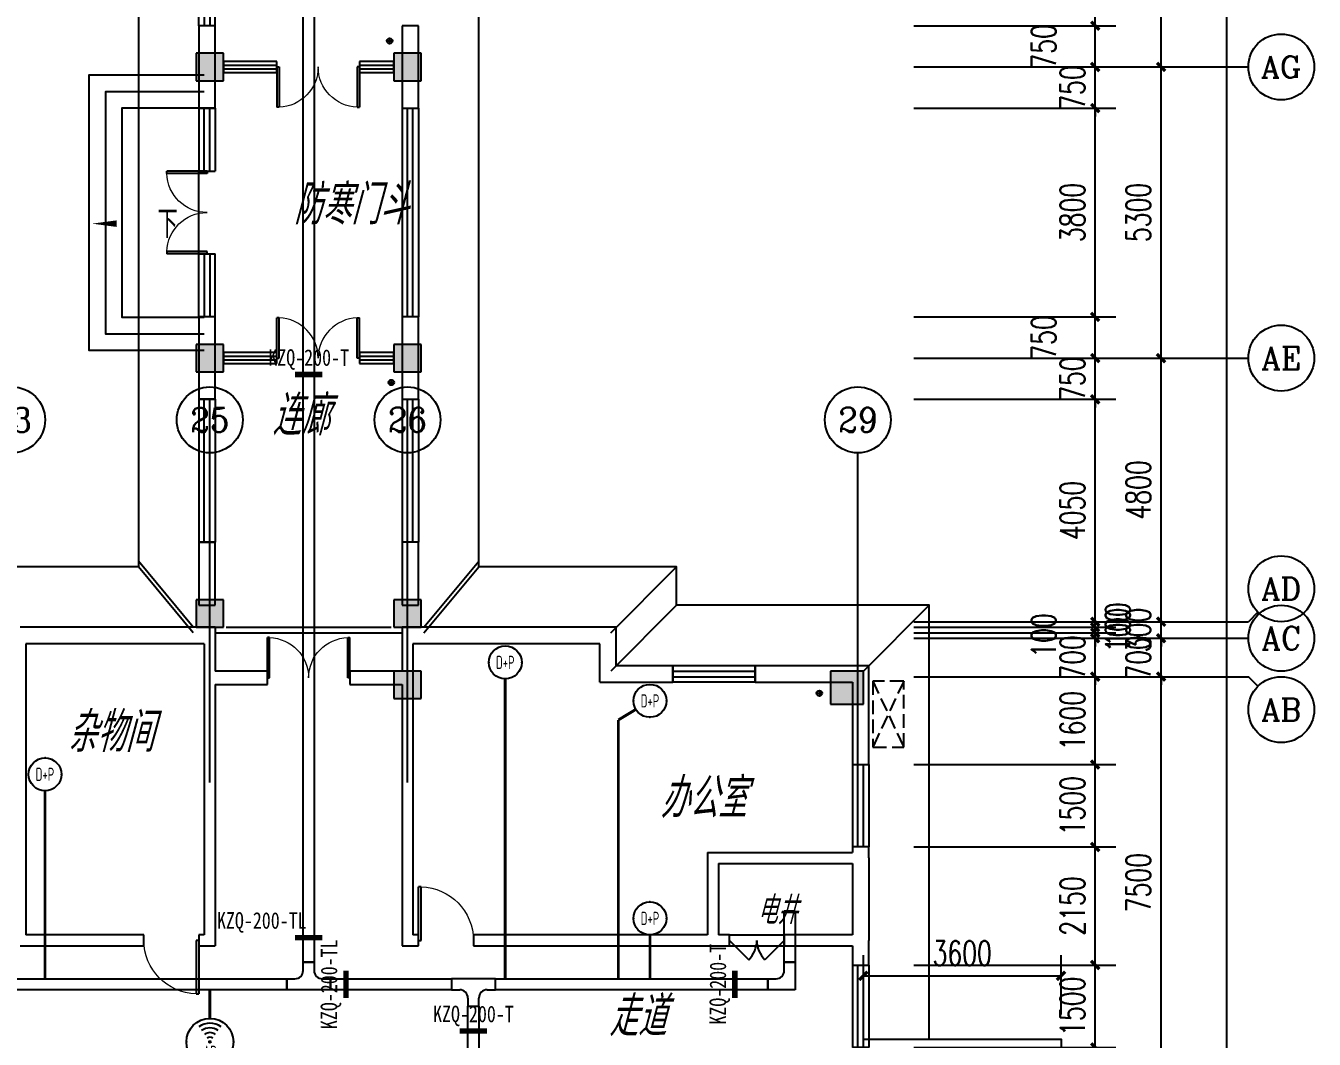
# Model space of a CAD drawing. Extents: x 1333527 to 1855755, y 1020844 to 1581249.
# Drawn here: x 1455224 to 1478683, y 1231371 to 1249821 of the extents above; entities that cross this region are included whole.
import ezdxf
from ezdxf.enums import TextEntityAlignment as Align

# ---------------------------------------------------------------- set-up
doc = ezdxf.new("R2010")
doc.units = 0
doc.header["$LTSCALE"] = 1000
doc.header["$PDSIZE"] = 5
doc.linetypes.add('DASH', pattern=[0.35, 0.25, -0.1])
doc.layers.add('1-建筑底图', color=8, linetype='Continuous', plot=False)
for name, color, linetype in [('AXIS_TEXT', 7, 'Continuous'), ('CABLETRAY_PDS', 4, 'Continuous'), ('EQUIP-通讯', 3, 'Continuous'), ('WIRE-综合布线', 5, 'Continuous'), ('建筑-柱子', 9, 'Continuous'), ('建筑-柱子-填充', 8, 'Continuous'), ('抗震支吊架', 2, 'Continuous'), ('排水', 153, 'Continuous')]:
    doc.layers.add(name, color=color, linetype=linetype)
doc.styles.add('_TCH_AXIS', font='COMPLEX', dxfattribs={"bigfont": 'GBCBIG'})
doc.styles.add('_TCH_DIM', font='SIMPLEX', dxfattribs={"bigfont": 'GBCBIG'})
doc.styles.add('_TCH_DIM_T3', font='SIMPLEX', dxfattribs={"width": 0.705882, "bigfont": 'GBCBIG'})
doc.styles.add('_TEL_ATTDEF', font='gbenor', dxfattribs={"bigfont": 'gbcbig'})
doc.styles.add('_TEL_DIM', font='SIMPLEX', dxfattribs={"width": 0.8, "height": 3.5, "bigfont": 'HZTXT'})
doc.styles.add('COMPLEX', font='COMPLEX')
doc.styles.add('kzcad', font='', dxfattribs={"width": 0.8})
doc.styles.get("Standard").update_dxf_attribs({"font": 'gbeitc.shx', "bigfont": 'gbcbig.shx'})
doc.styles.get('kzcad').set_extended_font_data('SimSun')
doc.linetypes.add('JIEDI', pattern='A,1.25,-0.25,0.25,-0.25,0.625,["/",Standard,S=0.6,R=0,X=0,Y=-0.3],0.625,-0.25,0.25,-0.25', length=4)
doc.dimstyles.new('_TCH_ARCH&&150', dxfattribs={"dimtxt": 446.25, "dimasz": 150, "dimexe": 375, "dimexo": 450, "dimgap": 189.375, "dimtad": 1, "dimdec": 0, "dimzin": 0, "dimdsep": 46, "dimtxsty": '_TCH_DIM_T3', "dimblk": 'ARCHTICK', "dimcen": 0.09, "dimclrt": 7, "dimazin": 2, "dimtfac": 1, "dimtdec": 0, "dimtix": 1, "dimtmove": 2, "dimatfit": 3, "dimfxl": 1, "dimtolj": 1, "dimtzin": 0, "dimarcsym": 0})

# ---------------------------------------------------------------- blocks, each defined once
blk = doc.blocks.new('$equip_U$00000080(win7-PC-hzk)')
blk.add_circle((0, 0.5), 0.5)
for p in [(0, 0.999), (-0.5, 0.5), (0.5, 0.5)]:
    blk.add_point(p)
at = {"color": 7, "style": '_TEL_DIM', "width": 0.7}
blk.add_attdef('$TEXT$', text='', height=0.4, dxfattribs=at).set_placement((0, 0.5), align=Align.MIDDLE_CENTER)
at = {"color": 7, "style": '_TEL_DIM', "flags": 1}
for tag in ['A', 'REMARK']:
    blk.add_attdef(tag, text='', height=0.00002, dxfattribs=at).set_placement((0, 0), align=Align.MIDDLE_CENTER)
blk = doc.blocks.new('$equip_U$00000091(win7-PC-hzk)')
for radius in [0.714, 0.0272]:
    blk.add_circle((0, 0), radius)
for radius in [0.571, 0.428, 0.285, 0.143]:
    blk.add_arc((0, 0), radius, 53.7049, 126.2951)
for p in [(0, 0.714), (-0.714, 0), (0.714, 0), (0, -0.714)]:
    blk.add_point(p)
at = {"color": 7, "style": '_TEL_DIM', "flags": 1}
for tag in ['A', 'REMARK']:
    blk.add_attdef(tag, text='', height=0.00002, dxfattribs=at).set_placement((0, 0), align=Align.MIDDLE_CENTER)
at = {"color": 7, "style": '_TEL_DIM', "width": 0.7}
blk.add_attdef('$TEXT$', text='', height=0.4, dxfattribs=at).set_placement((0, -0.31), align=Align.MIDDLE_CENTER)
blk = doc.blocks.new('ng')
at = {"layer": '排水'}
for p, q in [((345991, 781358), (346091, 781358)), ((346041, 781408), (346041, 781308))]:
    blk.add_line(p, q, dxfattribs=at)
blk.add_circle((346041, 781358), 50, dxfattribs=at)
blk = doc.blocks.new('_AXISO')
blk.add_circle((0, 0), 0.5)
at = {"layer": 'AXIS_TEXT', "style": 'COMPLEX', "width": 1.041667}
blk.add_attdef('A', text='', height=0.56, dxfattribs=at).set_placement((-0.25, -0.28), (0.25, -0.28), align=Align.FIT)
blk = doc.blocks.new('A$C4670417C')
at = {"layer": '建筑-柱子-填充'}
for points in [[(98650, 73150), (98150, 73150), (98150, 72650), (98650, 72650)], [(102250, 73150), (101750, 73150), (101750, 72650), (102250, 72650)], [(98650, 67850), (98150, 67850), (98150, 67350), (98650, 67350)], [(102250, 67850), (101750, 67850), (101750, 67350), (102250, 67350)], [(98650, 63200), (98150, 63200), (98150, 62700), (98650, 62700)], [(102250, 63200), (101750, 63200), (101750, 62700), (102250, 62700)], [(102250, 61900), (101750, 61900), (101750, 61400), (102250, 61400)], [(110300, 61900), (109700, 61900), (109700, 61300), (110300, 61300)]]:
    blk.add_hatch(color=256, dxfattribs=at).paths.add_polyline_path(points)
at = {"layer": '建筑-柱子'}
for p, q in [((98650, 73150), (98150, 73150)), ((98150, 73150), (98150, 72650)), ((98650, 72650), (98650, 73150)), ((102250, 73150), (101750, 73150)), ((101750, 73150), (101750, 72650)), ((102250, 72650), (102250, 73150)), ((98150, 72650), (98650, 72650)), ((101750, 72650), (102250, 72650)), ((98650, 67850), (98150, 67850)), ((98150, 67850), (98150, 67350)), ((98650, 67350), (98650, 67850)), ((102250, 67850), (101750, 67850)), ((101750, 67850), (101750, 67350)), ((102250, 67350), (102250, 67850)), ((98150, 67350), (98650, 67350)), ((101750, 67350), (102250, 67350)), ((98650, 63200), (98150, 63200)), ((98150, 63200), (98150, 62700)), ((98650, 62700), (98650, 63200)), ((102250, 63200), (101750, 63200)), ((101750, 63200), (101750, 62700)), ((102250, 62700), (102250, 63200)), ((98150, 62700), (98650, 62700)), ((101750, 62700), (102250, 62700)), ((102250, 61900), (101750, 61900)), ((101750, 61900), (101750, 61400)), ((102250, 61400), (102250, 61900)), ((110300, 61900), (109700, 61900)), ((109700, 61900), (109700, 61300)), ((110300, 61300), (110300, 61900)), ((101750, 61400), (102250, 61400)), ((109700, 61300), (110300, 61300))]:
    blk.add_line(p, q, dxfattribs=at)
blk = doc.blocks.new('_ArchTick')
at = {"color": 0, "linetype": 'ByBlock', "const_width": 0.4}
blk.add_lwpolyline([(-0.5, -0.5), (0.5, 0.5)], dxfattribs=at)
blk = doc.blocks.new('*D153')
at = {"layer": '1-建筑底图', "color": 0, "lineweight": -2, "transparency": 16777216}
for p, q in [((112521, 55850), (116196, 55850)), ((115821, 54350), (115821, 55850)), ((112521, 54350), (116196, 54350))]:
    blk.add_line(p, q, dxfattribs=at)
at = {"layer": 'Defpoints', "color": 0}
for p in [(112071, 55850), (115821, 55850), (112071, 54350)]:
    blk.add_point(p, dxfattribs=at)
at = {"layer": '1-建筑底图', "color": 0, "lineweight": -2, "transparency": 16777216, "xscale": 150, "yscale": 150, "zscale": 150}
for p, rotation in [((115821, 55850), 90), ((115821, 54350), 270)]:
    blk.add_blockref('_ArchTick', p, dxfattribs=dict(at, rotation=rotation))
at = {"layer": '1-建筑底图', "color": 7, "transparency": 16777216, "insert": (115408, 55100), "char_height": 446.2, "attachment_point": 5, "rotation": 90, "style": '_TCH_DIM_T3'}
blk.add_mtext('\\A1;1500', dxfattribs=at)
blk = doc.blocks.new('*D154')
at = {"layer": '1-建筑底图', "color": 0, "lineweight": -2, "transparency": 16777216}
for p, q in [((112521, 58000), (116196, 58000)), ((115821, 55850), (115821, 58000)), ((112521, 55850), (116196, 55850))]:
    blk.add_line(p, q, dxfattribs=at)
at = {"layer": 'Defpoints', "color": 0}
for p in [(112071, 58000), (115821, 58000), (112071, 55850)]:
    blk.add_point(p, dxfattribs=at)
at = {"layer": '1-建筑底图', "color": 0, "lineweight": -2, "transparency": 16777216, "xscale": 150, "yscale": 150, "zscale": 150}
for p, rotation in [((115821, 58000), 90), ((115821, 55850), 270)]:
    blk.add_blockref('_ArchTick', p, dxfattribs=dict(at, rotation=rotation))
at = {"layer": '1-建筑底图', "color": 7, "transparency": 16777216, "insert": (115408, 56925), "char_height": 446.2, "attachment_point": 5, "rotation": 90, "style": '_TCH_DIM_T3'}
blk.add_mtext('\\A1;2150', dxfattribs=at)
blk = doc.blocks.new('*D155')
at = {"layer": '1-建筑底图', "color": 0, "lineweight": -2, "transparency": 16777216}
for p, q in [((112521, 59500), (116196, 59500)), ((115821, 58000), (115821, 59500)), ((112521, 58000), (116196, 58000))]:
    blk.add_line(p, q, dxfattribs=at)
at = {"layer": 'Defpoints', "color": 0}
for p in [(112071, 59500), (115821, 59500), (112071, 58000)]:
    blk.add_point(p, dxfattribs=at)
at = {"layer": '1-建筑底图', "color": 0, "lineweight": -2, "transparency": 16777216, "xscale": 150, "yscale": 150, "zscale": 150}
for p, rotation in [((115821, 59500), 90), ((115821, 58000), 270)]:
    blk.add_blockref('_ArchTick', p, dxfattribs=dict(at, rotation=rotation))
at = {"layer": '1-建筑底图', "color": 7, "transparency": 16777216, "insert": (115408, 58750), "char_height": 446.2, "attachment_point": 5, "rotation": 90, "style": '_TCH_DIM_T3'}
blk.add_mtext('\\A1;1500', dxfattribs=at)
blk = doc.blocks.new('*D156')
at = {"layer": '1-建筑底图', "color": 0, "lineweight": -2, "transparency": 16777216}
for p, q in [((112521, 61100), (116196, 61100)), ((115821, 59500), (115821, 61100)), ((112521, 59500), (116196, 59500))]:
    blk.add_line(p, q, dxfattribs=at)
at = {"layer": 'Defpoints', "color": 0}
for p in [(112071, 61100), (115821, 61100), (112071, 59500)]:
    blk.add_point(p, dxfattribs=at)
at = {"layer": '1-建筑底图', "color": 0, "lineweight": -2, "transparency": 16777216, "xscale": 150, "yscale": 150, "zscale": 150}
for p, rotation in [((115821, 61100), 90), ((115821, 59500), 270)]:
    blk.add_blockref('_ArchTick', p, dxfattribs=dict(at, rotation=rotation))
at = {"layer": '1-建筑底图', "color": 7, "transparency": 16777216, "insert": (115408, 60300), "char_height": 446.2, "attachment_point": 5, "rotation": 90, "style": '_TCH_DIM_T3'}
blk.add_mtext('\\A1;1600', dxfattribs=at)
blk = doc.blocks.new('*D157')
at = {"layer": '1-建筑底图', "color": 0, "lineweight": -2, "transparency": 16777216}
for p, q in [((115821, 61800), (115821, 61950)), ((112521, 61800), (116196, 61800)), ((115821, 61100), (115821, 61800)), ((112521, 61100), (116196, 61100)), ((115821, 61100), (115821, 60950))]:
    blk.add_line(p, q, dxfattribs=at)
at = {"layer": 'Defpoints', "color": 0}
for p in [(112071, 61800), (115821, 61800), (112071, 61100)]:
    blk.add_point(p, dxfattribs=at)
at = {"layer": '1-建筑底图', "color": 0, "lineweight": -2, "transparency": 16777216, "xscale": 150, "yscale": 150, "zscale": 150}
for p, rotation in [((115821, 61800), 270), ((115821, 61100), 90)]:
    blk.add_blockref('_ArchTick', p, dxfattribs=dict(at, rotation=rotation))
at = {"layer": '1-建筑底图', "color": 7, "transparency": 16777216, "insert": (115408, 61450), "char_height": 446.2, "attachment_point": 5, "rotation": 90, "style": '_TCH_DIM_T3'}
blk.add_mtext('\\A1;700', dxfattribs=at)
blk = doc.blocks.new('*D158')
at = {"layer": '1-建筑底图', "color": 0, "lineweight": -2, "transparency": 16777216}
for p, q in [((115821, 61900), (115821, 62050)), ((112521, 61900), (116196, 61900)), ((112521, 61800), (116196, 61800)), ((115821, 61800), (115821, 61900)), ((115821, 61800), (115821, 61650))]:
    blk.add_line(p, q, dxfattribs=at)
at = {"layer": 'Defpoints', "color": 0}
for p in [(112071, 61900), (112071, 61800), (115821, 61900)]:
    blk.add_point(p, dxfattribs=at)
at = {"layer": '1-建筑底图', "color": 0, "lineweight": -2, "transparency": 16777216, "xscale": 150, "yscale": 150, "zscale": 150}
for p, rotation in [((115821, 61900), 270), ((115821, 61800), 90)]:
    blk.add_blockref('_ArchTick', p, dxfattribs=dict(at, rotation=rotation))
at = {"layer": '1-建筑底图', "color": 7, "transparency": 16777216, "insert": (114883, 61850), "char_height": 446.2, "attachment_point": 5, "rotation": 90, "style": '_TCH_DIM_T3'}
blk.add_mtext('\\A1;100', dxfattribs=at)
blk = doc.blocks.new('*D159')
at = {"layer": '1-建筑底图', "color": 0, "lineweight": -2, "transparency": 16777216}
for p, q in [((112521, 62000), (116196, 62000)), ((115821, 62000), (115821, 62150)), ((115821, 61900), (115821, 62000)), ((112521, 61900), (116196, 61900)), ((115821, 61900), (115821, 61750))]:
    blk.add_line(p, q, dxfattribs=at)
at = {"layer": 'Defpoints', "color": 0}
for p in [(112071, 62000), (115821, 62000), (112071, 61900)]:
    blk.add_point(p, dxfattribs=at)
at = {"layer": '1-建筑底图', "color": 0, "lineweight": -2, "transparency": 16777216, "xscale": 150, "yscale": 150, "zscale": 150}
for p, rotation in [((115821, 62000), 270), ((115821, 61900), 90)]:
    blk.add_blockref('_ArchTick', p, dxfattribs=dict(at, rotation=rotation))
at = {"layer": '1-建筑底图', "color": 7, "transparency": 16777216, "insert": (116233, 61950), "char_height": 446.2, "attachment_point": 5, "rotation": 90, "style": '_TCH_DIM_T3'}
blk.add_mtext('\\A1;100', dxfattribs=at)
blk = doc.blocks.new('*D160')
at = {"layer": '1-建筑底图', "color": 0, "lineweight": -2, "transparency": 16777216}
for p, q in [((115821, 62100), (115821, 62250)), ((112521, 62100), (116196, 62100)), ((112521, 62000), (116196, 62000)), ((115821, 62000), (115821, 62100)), ((115821, 62000), (115821, 61850))]:
    blk.add_line(p, q, dxfattribs=at)
at = {"layer": 'Defpoints', "color": 0}
for p in [(112071, 62100), (112071, 62000), (115821, 62100)]:
    blk.add_point(p, dxfattribs=at)
at = {"layer": '1-建筑底图', "color": 0, "lineweight": -2, "transparency": 16777216, "xscale": 150, "yscale": 150, "zscale": 150}
for p, rotation in [((115821, 62100), 270), ((115821, 62000), 90)]:
    blk.add_blockref('_ArchTick', p, dxfattribs=dict(at, rotation=rotation))
at = {"layer": '1-建筑底图', "color": 7, "transparency": 16777216, "insert": (116233, 62050), "char_height": 446.2, "attachment_point": 5, "rotation": 90, "style": '_TCH_DIM_T3'}
blk.add_mtext('\\A1;100', dxfattribs=at)
blk = doc.blocks.new('*D161')
at = {"layer": '1-建筑底图', "color": 0, "lineweight": -2, "transparency": 16777216}
for p, q in [((112521, 66150), (116196, 66150)), ((115821, 62100), (115821, 66150)), ((112521, 62100), (116196, 62100))]:
    blk.add_line(p, q, dxfattribs=at)
at = {"layer": 'Defpoints', "color": 0}
for p in [(112071, 66150), (115821, 66150), (112071, 62100)]:
    blk.add_point(p, dxfattribs=at)
at = {"layer": '1-建筑底图', "color": 0, "lineweight": -2, "transparency": 16777216, "xscale": 150, "yscale": 150, "zscale": 150}
for p, rotation in [((115821, 66150), 90), ((115821, 62100), 270)]:
    blk.add_blockref('_ArchTick', p, dxfattribs=dict(at, rotation=rotation))
at = {"layer": '1-建筑底图', "color": 7, "transparency": 16777216, "insert": (115408, 64125), "char_height": 446.2, "attachment_point": 5, "rotation": 90, "style": '_TCH_DIM_T3'}
blk.add_mtext('\\A1;4050', dxfattribs=at)
blk = doc.blocks.new('*D162')
at = {"layer": '1-建筑底图', "color": 0, "lineweight": -2, "transparency": 16777216}
for p, q in [((112521, 66900), (116196, 66900)), ((115821, 66900), (115821, 67050)), ((115821, 66150), (115821, 66900)), ((112521, 66150), (116196, 66150)), ((115821, 66150), (115821, 66000))]:
    blk.add_line(p, q, dxfattribs=at)
at = {"layer": 'Defpoints', "color": 0}
for p in [(112071, 66900), (115821, 66900), (112071, 66150)]:
    blk.add_point(p, dxfattribs=at)
at = {"layer": '1-建筑底图', "color": 0, "lineweight": -2, "transparency": 16777216, "xscale": 150, "yscale": 150, "zscale": 150}
for p, rotation in [((115821, 66900), 270), ((115821, 66150), 90)]:
    blk.add_blockref('_ArchTick', p, dxfattribs=dict(at, rotation=rotation))
at = {"layer": '1-建筑底图', "color": 7, "transparency": 16777216, "insert": (115408, 66525), "char_height": 446.2, "attachment_point": 5, "rotation": 90, "style": '_TCH_DIM_T3'}
blk.add_mtext('\\A1;750', dxfattribs=at)
blk = doc.blocks.new('*D163')
at = {"layer": '1-建筑底图', "color": 0, "lineweight": -2, "transparency": 16777216}
for p, q in [((112521, 67650), (116196, 67650)), ((115821, 66900), (115821, 67650)), ((112521, 66900), (116196, 66900))]:
    blk.add_line(p, q, dxfattribs=at)
at = {"layer": 'Defpoints', "color": 0}
for p in [(112071, 67650), (115821, 67650), (112071, 66900)]:
    blk.add_point(p, dxfattribs=at)
at = {"layer": '1-建筑底图', "color": 0, "lineweight": -2, "transparency": 16777216, "xscale": 150, "yscale": 150, "zscale": 150}
for p, rotation in [((115821, 67650), 90), ((115821, 66900), 270)]:
    blk.add_blockref('_ArchTick', p, dxfattribs=dict(at, rotation=rotation))
at = {"layer": '1-建筑底图', "color": 7, "transparency": 16777216, "insert": (114883, 67275), "char_height": 446.2, "attachment_point": 5, "rotation": 90, "style": '_TCH_DIM_T3'}
blk.add_mtext('\\A1;750', dxfattribs=at)
blk = doc.blocks.new('*D164')
at = {"layer": '1-建筑底图', "color": 0, "lineweight": -2, "transparency": 16777216}
for p, q in [((112521, 71450), (116196, 71450)), ((115821, 67650), (115821, 71450)), ((112521, 67650), (116196, 67650))]:
    blk.add_line(p, q, dxfattribs=at)
at = {"layer": 'Defpoints', "color": 0}
for p in [(112071, 71450), (115821, 71450), (112071, 67650)]:
    blk.add_point(p, dxfattribs=at)
at = {"layer": '1-建筑底图', "color": 0, "lineweight": -2, "transparency": 16777216, "xscale": 150, "yscale": 150, "zscale": 150}
for p, rotation in [((115821, 71450), 90), ((115821, 67650), 270)]:
    blk.add_blockref('_ArchTick', p, dxfattribs=dict(at, rotation=rotation))
at = {"layer": '1-建筑底图', "color": 7, "transparency": 16777216, "insert": (115408, 69550), "char_height": 446.2, "attachment_point": 5, "rotation": 90, "style": '_TCH_DIM_T3'}
blk.add_mtext('\\A1;3800', dxfattribs=at)
blk = doc.blocks.new('*D165')
at = {"layer": '1-建筑底图', "color": 0, "lineweight": -2, "transparency": 16777216}
for p, q in [((115821, 72200), (115821, 72350)), ((112521, 72200), (116196, 72200)), ((115821, 71450), (115821, 72200)), ((112521, 71450), (116196, 71450)), ((115821, 71450), (115821, 71300))]:
    blk.add_line(p, q, dxfattribs=at)
at = {"layer": 'Defpoints', "color": 0}
for p in [(112071, 72200), (115821, 72200), (112071, 71450)]:
    blk.add_point(p, dxfattribs=at)
at = {"layer": '1-建筑底图', "color": 0, "lineweight": -2, "transparency": 16777216, "xscale": 150, "yscale": 150, "zscale": 150}
for p, rotation in [((115821, 72200), 270), ((115821, 71450), 90)]:
    blk.add_blockref('_ArchTick', p, dxfattribs=dict(at, rotation=rotation))
at = {"layer": '1-建筑底图', "color": 7, "transparency": 16777216, "insert": (115408, 71825), "char_height": 446.2, "attachment_point": 5, "rotation": 90, "style": '_TCH_DIM_T3'}
blk.add_mtext('\\A1;750', dxfattribs=at)
blk = doc.blocks.new('*D166')
at = {"layer": '1-建筑底图', "color": 0, "lineweight": -2, "transparency": 16777216}
for p, q in [((112521, 72950), (116196, 72950)), ((115821, 72200), (115821, 72950)), ((112521, 72200), (116196, 72200))]:
    blk.add_line(p, q, dxfattribs=at)
at = {"layer": 'Defpoints', "color": 0}
for p in [(112071, 72950), (115821, 72950), (112071, 72200)]:
    blk.add_point(p, dxfattribs=at)
at = {"layer": '1-建筑底图', "color": 0, "lineweight": -2, "transparency": 16777216, "xscale": 150, "yscale": 150, "zscale": 150}
for p, rotation in [((115821, 72950), 90), ((115821, 72200), 270)]:
    blk.add_blockref('_ArchTick', p, dxfattribs=dict(at, rotation=rotation))
at = {"layer": '1-建筑底图', "color": 7, "transparency": 16777216, "insert": (114883, 72575), "char_height": 446.2, "attachment_point": 5, "rotation": 90, "style": '_TCH_DIM_T3'}
blk.add_mtext('\\A1;750', dxfattribs=at)
blk = doc.blocks.new('*D167')
at = {"layer": '1-建筑底图', "color": 0, "lineweight": -2, "transparency": 16777216}
for p, q in [((112521, 75550), (116196, 75550)), ((115821, 72950), (115821, 75550)), ((112521, 72950), (116196, 72950))]:
    blk.add_line(p, q, dxfattribs=at)
at = {"layer": 'Defpoints', "color": 0}
for p in [(112071, 75550), (115821, 75550), (112071, 72950)]:
    blk.add_point(p, dxfattribs=at)
at = {"layer": '1-建筑底图', "color": 0, "lineweight": -2, "transparency": 16777216, "xscale": 150, "yscale": 150, "zscale": 150}
for p, rotation in [((115821, 75550), 90), ((115821, 72950), 270)]:
    blk.add_blockref('_ArchTick', p, dxfattribs=dict(at, rotation=rotation))
at = {"layer": '1-建筑底图', "color": 7, "transparency": 16777216, "insert": (115408, 74250), "char_height": 446.2, "attachment_point": 5, "rotation": 90, "style": '_TCH_DIM_T3'}
blk.add_mtext('\\A1;2600', dxfattribs=at)
blk = doc.blocks.new('*D398')
at = {"layer": '1-建筑底图', "color": 0, "lineweight": -2, "transparency": 16777216}
for p, q in [((111600, 54950), (111600, 56028)), ((115200, 54950), (115200, 56028)), ((111600, 55653), (115200, 55653))]:
    blk.add_line(p, q, dxfattribs=at)
at = {"layer": 'Defpoints', "color": 0}
for p in [(115200, 55653), (111600, 54500), (115200, 54500)]:
    blk.add_point(p, dxfattribs=at)
at = {"layer": '1-建筑底图', "color": 0, "lineweight": -2, "transparency": 16777216, "xscale": 150, "yscale": 150, "zscale": 150, "rotation": 180}
blk.add_blockref('_ArchTick', (111600, 55653), dxfattribs=at)
at = {"layer": '1-建筑底图', "color": 0, "lineweight": -2, "transparency": 16777216, "xscale": 150, "yscale": 150, "zscale": 150}
blk.add_blockref('_ArchTick', (115200, 55653), dxfattribs=at)
at = {"layer": '1-建筑底图', "color": 7, "transparency": 16777216, "insert": (113400, 56065), "char_height": 446.2, "attachment_point": 5, "style": '_TCH_DIM_T3'}
blk.add_mtext('\\A1;3600', dxfattribs=at)
blk = doc.blocks.new('*D436')
at = {"layer": '1-建筑底图', "color": 0, "lineweight": -2, "transparency": 16777216}
for p, q in [((113721, 61100), (117396, 61100)), ((117021, 53600), (117021, 61100)), ((113721, 53600), (117396, 53600))]:
    blk.add_line(p, q, dxfattribs=at)
at = {"layer": 'Defpoints', "color": 0}
for p in [(113271, 61100), (117021, 61100), (113271, 53600)]:
    blk.add_point(p, dxfattribs=at)
at = {"layer": '1-建筑底图', "color": 0, "lineweight": -2, "transparency": 16777216, "xscale": 150, "yscale": 150, "zscale": 150}
for p, rotation in [((117021, 61100), 90), ((117021, 53600), 270)]:
    blk.add_blockref('_ArchTick', p, dxfattribs=dict(at, rotation=rotation))
at = {"layer": '1-建筑底图', "color": 7, "transparency": 16777216, "insert": (116608, 57350), "char_height": 446.2, "attachment_point": 5, "rotation": 90, "style": '_TCH_DIM_T3'}
blk.add_mtext('\\A1;7500', dxfattribs=at)
blk = doc.blocks.new('*D437')
at = {"layer": '1-建筑底图', "color": 0, "lineweight": -2, "transparency": 16777216}
for p, q in [((117021, 61800), (117021, 61950)), ((113721, 61800), (117396, 61800)), ((117021, 61100), (117021, 61800)), ((113721, 61100), (117396, 61100)), ((117021, 61100), (117021, 60950))]:
    blk.add_line(p, q, dxfattribs=at)
at = {"layer": 'Defpoints', "color": 0}
for p in [(113271, 61800), (117021, 61800), (113271, 61100)]:
    blk.add_point(p, dxfattribs=at)
at = {"layer": '1-建筑底图', "color": 0, "lineweight": -2, "transparency": 16777216, "xscale": 150, "yscale": 150, "zscale": 150}
for p, rotation in [((117021, 61800), 270), ((117021, 61100), 90)]:
    blk.add_blockref('_ArchTick', p, dxfattribs=dict(at, rotation=rotation))
at = {"layer": '1-建筑底图', "color": 7, "transparency": 16777216, "insert": (116608, 61450), "char_height": 446.2, "attachment_point": 5, "rotation": 90, "style": '_TCH_DIM_T3'}
blk.add_mtext('\\A1;700', dxfattribs=at)
blk = doc.blocks.new('*D438')
at = {"layer": '1-建筑底图', "color": 0, "lineweight": -2, "transparency": 16777216}
for p, q in [((117021, 62100), (117021, 62250)), ((113721, 62100), (117396, 62100)), ((117021, 61800), (117021, 62100)), ((113721, 61800), (117396, 61800)), ((117021, 61800), (117021, 61650))]:
    blk.add_line(p, q, dxfattribs=at)
at = {"layer": 'Defpoints', "color": 0}
for p in [(113271, 62100), (117021, 62100), (113271, 61800)]:
    blk.add_point(p, dxfattribs=at)
at = {"layer": '1-建筑底图', "color": 0, "lineweight": -2, "transparency": 16777216, "xscale": 150, "yscale": 150, "zscale": 150}
for p, rotation in [((117021, 62100), 270), ((117021, 61800), 90)]:
    blk.add_blockref('_ArchTick', p, dxfattribs=dict(at, rotation=rotation))
at = {"layer": '1-建筑底图', "color": 7, "transparency": 16777216, "insert": (116608, 61950), "char_height": 446.2, "attachment_point": 5, "rotation": 90, "style": '_TCH_DIM_T3'}
blk.add_mtext('\\A1;300', dxfattribs=at)
blk = doc.blocks.new('*D439')
at = {"layer": '1-建筑底图', "color": 0, "lineweight": -2, "transparency": 16777216}
for p, q in [((113721, 66900), (117396, 66900)), ((117021, 62100), (117021, 66900)), ((113721, 62100), (117396, 62100))]:
    blk.add_line(p, q, dxfattribs=at)
at = {"layer": 'Defpoints', "color": 0}
for p in [(113271, 66900), (117021, 66900), (113271, 62100)]:
    blk.add_point(p, dxfattribs=at)
at = {"layer": '1-建筑底图', "color": 0, "lineweight": -2, "transparency": 16777216, "xscale": 150, "yscale": 150, "zscale": 150}
for p, rotation in [((117021, 66900), 90), ((117021, 62100), 270)]:
    blk.add_blockref('_ArchTick', p, dxfattribs=dict(at, rotation=rotation))
at = {"layer": '1-建筑底图', "color": 7, "transparency": 16777216, "insert": (116608, 64500), "char_height": 446.2, "attachment_point": 5, "rotation": 90, "style": '_TCH_DIM_T3'}
blk.add_mtext('\\A1;4800', dxfattribs=at)
blk = doc.blocks.new('*D440')
at = {"layer": '1-建筑底图', "color": 0, "lineweight": -2, "transparency": 16777216}
for p, q in [((113721, 72200), (117396, 72200)), ((117021, 66900), (117021, 72200)), ((113721, 66900), (117396, 66900))]:
    blk.add_line(p, q, dxfattribs=at)
at = {"layer": 'Defpoints', "color": 0}
for p in [(113271, 72200), (117021, 72200), (113271, 66900)]:
    blk.add_point(p, dxfattribs=at)
at = {"layer": '1-建筑底图', "color": 0, "lineweight": -2, "transparency": 16777216, "xscale": 150, "yscale": 150, "zscale": 150}
for p, rotation in [((117021, 72200), 90), ((117021, 66900), 270)]:
    blk.add_blockref('_ArchTick', p, dxfattribs=dict(at, rotation=rotation))
at = {"layer": '1-建筑底图', "color": 7, "transparency": 16777216, "insert": (116608, 69550), "char_height": 446.2, "attachment_point": 5, "rotation": 90, "style": '_TCH_DIM_T3'}
blk.add_mtext('\\A1;5300', dxfattribs=at)
blk = doc.blocks.new('*D441')
at = {"layer": '1-建筑底图', "color": 0, "lineweight": -2, "transparency": 16777216}
for p, q in [((113721, 77000), (117396, 77000)), ((117021, 72200), (117021, 77000)), ((113721, 72200), (117396, 72200))]:
    blk.add_line(p, q, dxfattribs=at)
at = {"layer": 'Defpoints', "color": 0}
for p in [(113271, 77000), (117021, 77000), (113271, 72200)]:
    blk.add_point(p, dxfattribs=at)
at = {"layer": '1-建筑底图', "color": 0, "lineweight": -2, "transparency": 16777216, "xscale": 150, "yscale": 150, "zscale": 150}
for p, rotation in [((117021, 77000), 90), ((117021, 72200), 270)]:
    blk.add_blockref('_ArchTick', p, dxfattribs=dict(at, rotation=rotation))
at = {"layer": '1-建筑底图', "color": 7, "transparency": 16777216, "insert": (116608, 74600), "char_height": 446.2, "attachment_point": 5, "rotation": 90, "style": '_TCH_DIM_T3'}
blk.add_mtext('\\A1;4800', dxfattribs=at)
blk = doc.blocks.new('*D446')
at = {"layer": '1-建筑底图', "color": 0, "lineweight": -2, "transparency": 16777216}
for p, q in [((113721, 89600), (118596, 89600)), ((118221, -800), (118221, 89600)), ((113721, -800), (118596, -800))]:
    blk.add_line(p, q, dxfattribs=at)
at = {"layer": 'Defpoints', "color": 0}
for p in [(113271, 89600), (118221, 89600), (113271, -800)]:
    blk.add_point(p, dxfattribs=at)
at = {"layer": '1-建筑底图', "color": 0, "lineweight": -2, "transparency": 16777216, "xscale": 150, "yscale": 150, "zscale": 150}
for p, rotation in [((118221, 89600), 90), ((118221, -800), 270)]:
    blk.add_blockref('_ArchTick', p, dxfattribs=dict(at, rotation=rotation))
at = {"layer": '1-建筑底图', "color": 7, "transparency": 16777216, "insert": (117808, 44400), "char_height": 446.2, "attachment_point": 5, "rotation": 90, "style": '_TCH_DIM_T3'}
blk.add_mtext('\\A1;90400', dxfattribs=at)
blk = doc.blocks.new('$WINLIB2D$00000001')
at = {"color": 0}
for points in [[(-0.5, 0.5), (-0.5, -0.5)], [(-0.5, 0.5), (0.5, 0.5)], [(0.5, -0.5), (0.5, 0.5)], [(0.5, 0.1667), (-0.5, 0.1667)], [(0.5, -0.1667), (-0.5, -0.1667)], [(-0.5, -0.5), (0.5, -0.5)]]:
    blk.add_lwpolyline(points, dxfattribs=at)
blk = doc.blocks.new('$DorLib2D$00000002')
for p, q in [((-0.5, 0), (-0.5, 0.4875)), ((-0.475, 0.4875), (-0.5, 0.4875)), ((-0.475, 0), (-0.475, 0.4875)), ((0.475, 0), (0.475, 0.4875)), ((0.475, 0.4875), (0.5, 0.4875)), ((0.5, 0), (0.5, 0.4875)), ((-0.5, 0), (-0.475, 0)), ((0.5, 0), (0.475, 0))]:
    blk.add_line(p, q)
at = {"lineweight": 13}
for centre, start, end in [((-0.4875, 0), 0, 88.53072), ((0.4875, 0), 91.46928, 180)]:
    blk.add_arc(centre, 0.4875, start, end, dxfattribs=at)
blk = doc.blocks.new('$DorLib2D$00000001')
for p, q in [((0.45, 0.975), (0.5, 0.975)), ((0.45, 0), (0.45, 0.975)), ((0.5, 0), (0.5, 0.975)), ((0.5, 0), (0.45, 0))]:
    blk.add_line(p, q)
at = {"lineweight": 13}
blk.add_arc((0.475, 0), 0.975, 91.4693, 180, dxfattribs=at)
blk = doc.blocks.new('$DorLib2D$00000116')
at = {"color": 0}
for p, q in [((-0.5, 0), (-0.146, 0.354)), ((0.5, 0), (0.146, 0.354))]:
    blk.add_line(p, q, dxfattribs=at)
for centre, start, end in [((-0.5, 0), 0, 45), ((0.5, 0), 135, 180)]:
    blk.add_arc(centre, 0.5, start, end, dxfattribs=at)
blk = doc.blocks.new('1-一层建筑底图')
at = {"layer": '1-建筑底图', "color": 8}
for p, q in [((99800, 72950), (99500, 72950)), ((99500, 72950), (99500, 71450)), ((99800, 71450), (99800, 72950)), ((103500, 72950), (103200, 72950)), ((103200, 72950), (103200, 71450)), ((103500, 71450), (103500, 72950)), ((100923.8, 72300), (99950, 72300)), ((99950, 72300), (99950, 72100)), ((100923.8, 72100), (100923.8, 72300)), ((103050, 72300), (102423.8, 72300)), ((102423.8, 72300), (102423.8, 72100)), ((103050, 72100), (103050, 72300)), ((99950, 72233.3), (100923.8, 72233.3)), ((99950, 72166.7), (100923.8, 72166.7)), ((99950, 72100), (100923.8, 72100)), ((102423.8, 72233.3), (103050, 72233.3)), ((102423.8, 72166.7), (103050, 72166.7)), ((102423.8, 72100), (103050, 72100)), ((112609.7, 72200), (118609.7, 72200)), ((99500, 71450), (99800, 71450)), ((103200, 71450), (103500, 71450)), ((99500, 68800), (99500, 70300)), ((99800, 67650), (99500, 67650)), ((99500, 67650), (99500, 66150)), ((99800, 66150), (99800, 67650)), ((103500, 67650), (103200, 67650)), ((103200, 67650), (103200, 66150)), ((103500, 66150), (103500, 67650)), ((100923.8, 67000), (99950, 67000)), ((99950, 67000), (99950, 66800)), ((99950, 66933.3), (100923.8, 66933.3)), ((99950, 66866.7), (100923.8, 66866.7)), ((100923.8, 66800), (100923.8, 67000)), ((103050, 67000), (102423.8, 67000)), ((102423.8, 67000), (102423.8, 66800)), ((102423.8, 66933.3), (103050, 66933.3)), ((102423.8, 66866.7), (103050, 66866.7)), ((103050, 66800), (103050, 67000)), ((112609.7, 66900), (118609.7, 66900)), ((99950, 66800), (100923.8, 66800)), ((102423.8, 66800), (103050, 66800)), ((99500, 66150), (99800, 66150)), ((103200, 66150), (103500, 66150)), ((99700, 59174.5), (99700, 65174.5)), ((103300, 59174.5), (103300, 65174.5)), ((111500, 59174.5), (111500, 65174.5)), ((99800, 63550), (99500, 63550)), ((99500, 63550), (99500, 62400)), ((99800, 62400), (99800, 63550)), ((103500, 63550), (103200, 63550)), ((103200, 63550), (103200, 62400)), ((103500, 62400), (103500, 63550)), ((99400, 62000), (98402.3, 63200)), ((103600, 62000), (104597.7, 63200)), ((99400, 61900), (98402.3, 63100)), ((103600, 61900), (104597.7, 63100)), ((107000, 61900), (108200, 63100)), ((99500, 62400), (99800, 62400)), ((103200, 62400), (103500, 62400)), ((108200, 62400), (107000, 61200)), ((111600, 61200), (112800, 62400)), ((118785.5, 62275.7), (118609.7, 62100)), ((99800, 62000), (96250, 62000)), ((99800, 62000), (99800, 61200)), ((100000, 62000), (103000, 62000)), ((107100, 62000), (103200, 62000)), ((103200, 62000), (103200, 61200)), ((107100, 61300), (107100, 62000)), ((112609.7, 62100), (118609.7, 62100)), ((99600, 61700), (96350, 61700)), ((96350, 61700), (96350, 58700)), ((99600, 61700), (99600, 61100)), ((99800, 61900), (103200, 61900)), ((106800, 61700), (103400, 61700)), ((103400, 61700), (103400, 61100)), ((106800, 61000), (106800, 61700)), ((112609.7, 61800), (118609.7, 61800)), ((108130, 61300), (107100, 61300)), ((108130, 61000), (108130, 61300)), ((111700, 61300), (109630, 61300)), ((109630, 61300), (109630, 61000)), ((111700, 59499.5), (111700, 61300)), ((99600, 61100), (99600, 56400)), ((100749.7, 61200), (99800, 61200)), ((100749.7, 60960), (100749.7, 61200)), ((103200, 61200), (102249.7, 61200)), ((102249.7, 61200), (102249.7, 60960)), ((103400, 61100), (103400, 56400)), ((106800, 61000), (108130, 61000)), ((109630, 61000), (111400, 61000)), ((111400, 61000), (111400, 59499.5)), ((112609.7, 61100), (118609.7, 61100)), ((118785.5, 60924.3), (118609.7, 61100)), ((99800, 60960), (100749.7, 60960)), ((99800, 60960), (99800, 56200)), ((102249.7, 60960), (103200, 60960)), ((103200, 60960), (103200, 56200)), ((111400, 59499.5), (111700, 59499.5)), ((96350, 58700), (96350, 56400)), ((111700, 57999.5), (111400, 57999.5)), ((111400, 57999.5), (111400, 57900)), ((111700, 57800), (111700, 57999.5)), ((108760, 57900), (108760, 56400)), ((108760, 57900), (111400, 57900)), ((111700, 57800), (111700, 56300)), ((108960, 57700), (108960, 56400)), ((108960, 57700), (111400, 57700)), ((111400, 57700), (111400, 56400)), ((98500, 56400), (96350, 56400)), ((98500, 56200), (98500, 56400)), ((99600, 56400), (99500, 56400)), ((99500, 56400), (99500, 56200)), ((103500, 56400), (103400, 56400)), ((103500, 56200), (103500, 56400)), ((108760, 56400), (104500, 56400)), ((104500, 56400), (104500, 56200)), ((109160, 56400), (108960, 56400)), ((109160, 56400), (110160, 56400)), ((109160, 56200), (109160, 56400)), ((111400, 56400), (110160, 56400)), ((110160, 56400), (110160, 56200)), ((96250, 56200), (98500, 56200)), ((99500, 56200), (99800, 56200)), ((103200, 56200), (103500, 56200)), ((104500, 56200), (108860, 56200)), ((108860, 56200), (109160, 56200)), ((109160, 56200), (110160, 56200)), ((110160, 56200), (111400, 56200)), ((111400, 56200), (111400, 55849.5)), ((111700, 55849.5), (111700, 56300)), ((111400, 55849.5), (111700, 55849.5))]:
    blk.add_line(p, q, dxfattribs=at)
at = {"layer": '1-建筑底图', "color": 8, "linetype": 'DASH'}
for p, q in [((111772.7, 61019.3), (112335.2, 59819.3)), ((112335.2, 61019.3), (111772.7, 59819.3))]:
    blk.add_line(p, q, dxfattribs=at)
at = {"layer": '1-建筑底图', "color": 8}
for points in [[(104600, 63100), (104600, 76000), (111600, 76000), (111600, 78700), (112200, 78700), (112200, 88200), (111600, 88200), (111600, 90800), (58100, 90800)], [(9600, 67800), (9600, 74000), (48093.4, 74000), (48093.4, 74500), (54186.6, 74500), (54186.6, 74000), (84400, 74000), (84400, 76000), (98400, 76000), (98400, 63100)], [(99600, 72050), (97500, 72050), (97500, 67044.3), (99600, 67044.3)], [(99600, 71750), (97800, 71750), (97800, 67344.3), (99600, 67344.3)], [(99600, 71450), (98100, 71450), (98100, 67644.3), (99600, 67644.3)], [(98402.3, 63100), (91200, 63100), (91200, 62400), (86600, 62400), (86600, 56300)], [(112800, 54500), (112800, 62400), (108200, 62400), (108200, 63100), (104597.7, 63100)], [(111600, 50450), (111600, 54500), (115200, 54500), (115200, 52950)]]:
    blk.add_lwpolyline(points, dxfattribs=at)
blk.add_lwpolyline([(98593.2, 69347.6, 0, 0, 0), (97554.8, 69347.6, 0, 120, 0), (98004.8, 69347.6, 0, 0, 0)], format="xyseb", dxfattribs=at)
at = {"layer": '1-建筑底图', "color": 8, "linetype": 'DASH'}
blk.add_lwpolyline([(111772.7, 61019.3), (111772.7, 59819.3), (112335.2, 59819.3), (112335.2, 61019.3)], close=True, dxfattribs=at)
at = {"layer": '1-建筑底图', "color": 8}
for name, p in [('A$C4670417C', (1300, -700)), ('ng', (-243066.2, -708685.1)), ('ng', (-243035.8, -714902.9)), ('ng', (-235241.4, -720559.9))]:
    blk.add_blockref(name, p, dxfattribs=at)
for name, p, xscale, yscale, zscale, rotation in [('$WINLIB2D$00000001', (99650, 74250), 2600, -300, 300, 90), ('$WINLIB2D$00000001', (99650, 70875), -1150, -300, 300, 90), ('$WINLIB2D$00000001', (103350, 69550), -3800, 300, 300, 90), ('$DorLib2D$00000002', (99650, 69550), -1500, 1500, 300, 90), ('$WINLIB2D$00000001', (99650, 68225), 1150, -300, 300, 90), ('$WINLIB2D$00000001', (99650, 64850), -2600, -300, 300, 90), ('$WINLIB2D$00000001', (103350, 64850), -2600, 300, 300, 90), ('$DorLib2D$00000002', (101499.7, 61080), 1500, -1500, 240, 180.0000000000074), ('$WINLIB2D$00000001', (108880, 61150), 1500, 300, 300, 180), ('$WINLIB2D$00000001', (111550, 58749.5), 1500, -300, 300, 270), ('$DorLib2D$00000001', (104000, 56300), -1000, 1000, 200, 359.9999999785332), ('$DorLib2D$00000001', (99000, 56300), 1000, -1000, 200, 359.9999999782864), ('$DorLib2D$00000116', (109660, 56300), -1000, -1000, 200, 359.9999999778068), ('$WINLIB2D$00000001', (111550, 55099.5), 1500, -300, 300, 270)]:
    blk.add_blockref(name, p, dxfattribs=dict(at, xscale=xscale, yscale=yscale, zscale=zscale, rotation=rotation))
ref = blk.add_blockref('_AXISO', (119209.7, 72200), dxfattribs=dict(at, xscale=1200, yscale=1200, zscale=1200))
ref.add_attrib('A', 'AG', dxfattribs={"layer": 'AXIS_TEXT', "height": 398.24, "style": '_TCH_AXIS'}).set_placement((118840, 72000.9), (119579.5, 72000.9), align=Align.FIT)
at = {"layer": '1-建筑底图', "color": 8, "xscale": 1500, "zscale": 200}
for p, yscale in [((101673.8, 72200), -1500), ((101673.8, 66900), 1500)]:
    blk.add_blockref('$DorLib2D$00000002', p, dxfattribs=dict(at, yscale=yscale))
at = {"layer": '1-建筑底图', "color": 8}
ref = blk.add_blockref('_AXISO', (119209.7, 66900), dxfattribs=dict(at, xscale=1200, yscale=1200, zscale=1200))
ref.add_attrib('A', 'AE', dxfattribs={"layer": 'AXIS_TEXT', "height": 414.63, "style": '_TCH_AXIS'}).set_placement((118844.5, 66692.7), (119575, 66692.7), align=Align.FIT)
ref = blk.add_blockref('_AXISO', (96100, 65774.5), dxfattribs=dict(at, xscale=1200, yscale=1200, zscale=1200))
ref.add_attrib('A', '23', dxfattribs={"layer": 'AXIS_TEXT', "height": 441.41, "style": '_TCH_AXIS'}).set_placement((95742.7, 65553.8), (96457.3, 65553.8), align=Align.FIT)
ref = blk.add_blockref('_AXISO', (99700, 65774.5), dxfattribs=dict(at, xscale=1200, yscale=1200, zscale=1200))
ref.add_attrib('A', '25', dxfattribs={"layer": 'AXIS_TEXT', "height": 441.41, "style": '_TCH_AXIS'}).set_placement((99342.7, 65553.8), (100057.3, 65553.8), align=Align.FIT)
ref = blk.add_blockref('_AXISO', (103300, 65774.5), dxfattribs=dict(at, xscale=1200, yscale=1200, zscale=1200))
ref.add_attrib('A', '26', dxfattribs={"layer": 'AXIS_TEXT', "height": 450.98, "style": '_TCH_AXIS', "width": 0.970588}).set_placement((102945.7, 65549), (103654.3, 65549), align=Align.FIT)
ref = blk.add_blockref('_AXISO', (111500, 65774.5), dxfattribs=dict(at, xscale=1200, yscale=1200, zscale=1200))
ref.add_attrib('A', '29', dxfattribs={"layer": 'AXIS_TEXT', "height": 450.98, "style": '_TCH_AXIS', "width": 0.970588}).set_placement((111145.7, 65549), (111854.3, 65549), align=Align.FIT)
ref = blk.add_blockref('_AXISO', (119209.7, 62700), dxfattribs=dict(at, xscale=1200, yscale=1200, zscale=1200))
ref.add_attrib('A', 'AD', dxfattribs={"layer": 'AXIS_TEXT', "height": 406.3, "style": '_TCH_AXIS'}).set_placement((118842.1, 62496.9), (119577.4, 62496.9), align=Align.FIT)
ref = blk.add_blockref('_AXISO', (119209.7, 61800), dxfattribs=dict(at, xscale=1200, yscale=1200, zscale=1200))
ref.add_attrib('A', 'AC', dxfattribs={"layer": 'AXIS_TEXT', "height": 423.25, "style": '_TCH_AXIS'}).set_placement((118847, 61588.4), (119572.5, 61588.4), align=Align.FIT)
ref = blk.add_blockref('_AXISO', (119209.7, 60500), dxfattribs=dict(at, xscale=1200, yscale=1200, zscale=1200))
ref.add_attrib('A', 'AB', dxfattribs={"layer": 'AXIS_TEXT', "height": 406.3, "style": '_TCH_AXIS'}).set_placement((118842.1, 60296.9), (119577.4, 60296.9), align=Align.FIT)
for s, height, p in [('防寒门斗', 723.4, (101222.9, 69335.6)), ('连廊', 723.4, (100833.2, 65496.5)), ('杂物间', 723.4, (97113.1, 59729.7)), ('办公室', 723.4, (107900.8, 58532.1)), ('电井', 506.38, (109664.5, 56595)), ('走道', 723.4, (106966.1, 54557.1))]:
    blk.add_text(s, height=height, dxfattribs=at).set_placement(p)
at = {"layer": '1-建筑底图', "color": 8, "style": '_TCH_DIM'}
blk.add_text('下', height=506.4, dxfattribs=at).set_placement((98750.7, 69085.1))
at = {"layer": '1-建筑底图', "color": 8}
for p1, p2, distance, picture, middle in [((113270.9, -800), (113270.9, 89600), -4950, '*D446', (117808.4, 44400)), ((113270.9, 72200), (113270.9, 77000), -3750, '*D441', (116608.4, 74600)), ((112070.9, 72950), (112070.9, 75550), -3750, '*D167', (115408.4, 74250)), ((112070.9, 71450), (112070.9, 72200), -3750, '*D165', (115408.4, 71825)), ((113270.9, 66900), (113270.9, 72200), -3750, '*D440', (116608.4, 69550)), ((112070.9, 67650), (112070.9, 71450), -3750, '*D164', (115408.4, 69550)), ((112070.9, 66150), (112070.9, 66900), -3750, '*D162', (115408.4, 66525)), ((113270.9, 62100), (113270.9, 66900), -3750, '*D439', (116608.4, 64500)), ((112070.9, 62100), (112070.9, 66150), -3750, '*D161', (115408.4, 64125)), ((113270.9, 61800), (113270.9, 62100), -3750, '*D438', (116608.4, 61950)), ((112070.9, 61100), (112070.9, 61800), -3750, '*D157', (115408.4, 61450)), ((113270.9, 61100), (113270.9, 61800), -3750, '*D437', (116608.4, 61450)), ((112070.9295, 59499.5369), (112070.9295, 61099.9999), -3750, '*D156', (115408.4295, 60299.7684)), ((113270.9, 53600), (113270.9, 61100), -3750, '*D436', (116608.4, 57350)), ((112070.9, 57999.5), (112070.9, 59499.5), -3750, '*D155', (115408.4, 58749.5)), ((112070.9, 55849.5), (112070.9, 57999.5), -3750, '*D154', (115408.4, 56924.5)), ((111600, 54500), (115200, 54500), 1152.8, '*D398', (113400, 56065.3)), ((112070.9, 54349.5), (112070.9, 55849.5), -3750, '*D153', (115408.4, 55099.5))]:
    dim = blk.add_aligned_dim(p1=p1, p2=p2, distance=distance, dimstyle='_TCH_ARCH&&150', dxfattribs=at)
    dim.commit()
    dim.dimension.update_dxf_attribs({"geometry": picture, "text_midpoint": middle})
for base, p1, p2, picture, middle in [((115820.9, 72950), (112070.9, 72200), (112070.9, 72950), '*D166', (114883.4, 72575)), ((115820.9, 67650), (112070.9, 66900), (112070.9, 67650), '*D163', (114883.4, 67275)), ((115820.9, 62100), (112070.9, 62000), (112070.9, 62100), '*D160', (116233.4, 62050)), ((115820.9, 62000), (112070.9, 61900), (112070.9, 62000), '*D159', (116233.4, 61950)), ((115820.9, 61900), (112070.9, 61800), (112070.9, 61900), '*D158', (114883.4, 61850))]:
    dim = blk.add_linear_dim(base=base, p1=p1, p2=p2, angle=90, dimstyle='_TCH_ARCH&&150', dxfattribs=at)
    dim.commit()
    dim.dimension.update_dxf_attribs({"geometry": picture, "text_midpoint": middle, "dimtype": 161})

msp = doc.modelspace()

# ---------------------------------------------------------------- linework, layer by layer
at = {"layer": 'CABLETRAY_PDS'}
for p, q in [((1460274, 1232771), (1460274, 1264571)), ((1460474, 1264571), (1460474, 1232771)), ((1469034, 1233708), (1469234, 1233708)), ((1469034, 1232771), (1469034, 1233708)), ((1469234, 1233708), (1469234, 1232771)), ((1460474, 1232771), (1460274, 1232771)), ((1460274, 1232621), (1460274, 1232771)), ((1460274, 1232771), (1460474, 1232771)), ((1460474, 1232771), (1460474, 1232621)), ((1469234, 1232771), (1469034, 1232771)), ((1469034, 1232621), (1469034, 1232771)), ((1469034, 1232771), (1469234, 1232771)), ((1469234, 1232771), (1469234, 1232271)), ((1453374, 1232471), (1459974, 1232471)), ((1459974, 1232271), (1459974, 1232471)), ((1459974, 1232471), (1460124, 1232471)), ((1459974, 1232471), (1459974, 1232271)), ((1460624, 1232471), (1460774, 1232471)), ((1460774, 1232471), (1460774, 1232271)), ((1460774, 1232271), (1460774, 1232471)), ((1460774, 1232471), (1462974, 1232471)), ((1462974, 1232471), (1462974, 1232271)), ((1463774, 1232471), (1462974, 1232471)), ((1462974, 1232471), (1462974, 1232271)), ((1463774, 1232271), (1463774, 1232471)), ((1463774, 1232471), (1468734, 1232471)), ((1463774, 1232271), (1463774, 1232471)), ((1468734, 1232271), (1468734, 1232471)), ((1468734, 1232471), (1468884, 1232471)), ((1468734, 1232471), (1468734, 1232271)), ((1459974, 1232271), (1453374, 1232271)), ((1460774, 1232271), (1459974, 1232271)), ((1462974, 1232271), (1460774, 1232271)), ((1462974, 1232271), (1463124, 1232271)), ((1463274, 1232121), (1463274, 1231971)), ((1463474, 1231971), (1463474, 1232121)), ((1463624, 1232271), (1463774, 1232271)), ((1468734, 1232271), (1463774, 1232271)), ((1469234, 1232271), (1468734, 1232271)), ((1463274, 1211071), (1463274, 1231971)), ((1463274, 1231971), (1463474, 1231971)), ((1463274, 1231971), (1463474, 1231971)), ((1463474, 1231971), (1463474, 1211071))]:
    msp.add_line(p, q, dxfattribs=at)
for centre, start, end in [((1460124, 1232621), 270, 0), ((1460624, 1232621), 180, 270), ((1468884, 1232621), 270, 0), ((1463124, 1232121), 0, 90), ((1463624, 1232121), 90, 180)]:
    msp.add_arc(centre, 150, start, end, dxfattribs=at)
at = {"layer": 'WIRE-综合布线', "linetype": 'Continuous', "const_width": 52.5}
for points in [[(1463954, 1232471), (1463954, 1237931)], [(1466013, 1237183), (1466333, 1237376)], [(1466013, 1232471), (1466013, 1237183)], [(1455573, 1232471), (1455573, 1235894)], [(1466589, 1232471), (1466589, 1233271)], [(1458577, 1231749), (1458577, 1232271)]]:
    msp.add_lwpolyline(points, dxfattribs=at)
at = {"layer": '抗震支吊架', "color": 2, "const_width": 100}
for points in [[(1460124, 1243471), (1460624, 1243471)], [(1460124, 1233221), (1460624, 1233221)], [(1461054, 1232121), (1461054, 1232621)], [(1468134, 1232121), (1468134, 1232621)], [(1463124, 1231521), (1463624, 1231521)]]:
    msp.add_lwpolyline(points, dxfattribs=at)

# ---------------------------------------------------------------- block references
at = {"layer": '1-建筑底图'}
msp.add_blockref('1-一层建筑底图', (1358874, 1176871), dxfattribs=at)
at = {"layer": 'EQUIP-通讯', "linetype": 'JIEDI'}
ref = msp.add_blockref('$equip_U$00000080(win7-PC-hzk)', (1463954, 1238531), dxfattribs=dict(at, xscale=600, yscale=600, zscale=600, rotation=180))
ref.add_attrib('$TEXT$', 'D+P', dxfattribs={"layer": '0', "color": 7, "height": 240, "style": '_TEL_ATTDEF', "width": 0.7}).set_placement((1463954, 1238231), align=Align.MIDDLE_CENTER)
ref = msp.add_blockref('$equip_U$00000080(win7-PC-hzk)', (1466589, 1237831), dxfattribs=dict(at, xscale=600, yscale=600, zscale=600, rotation=180))
ref.add_attrib('$TEXT$', 'D+P', dxfattribs={"layer": '0', "color": 7, "height": 240, "style": '_TEL_ATTDEF', "width": 0.7}).set_placement((1466589, 1237531), align=Align.MIDDLE_CENTER)
ref = msp.add_blockref('$equip_U$00000080(win7-PC-hzk)', (1455274, 1236193), dxfattribs=dict(at, xscale=600, yscale=600, zscale=600, rotation=270.0000000000002))
ref.add_attrib('$TEXT$', 'D+P', dxfattribs={"layer": '0', "color": 7, "height": 240, "style": '_TEL_ATTDEF', "width": 0.7}).set_placement((1455573, 1236193), align=Align.MIDDLE_CENTER)
ref = msp.add_blockref('$equip_U$00000080(win7-PC-hzk)', (1466589, 1233271), dxfattribs=dict(at, xscale=600, yscale=600, zscale=600))
ref.add_attrib('$TEXT$', 'D+P', dxfattribs={"layer": '0', "color": 7, "height": 240, "style": '_TEL_ATTDEF', "width": 0.7}).set_placement((1466589, 1233571), align=Align.MIDDLE_CENTER)
ref = msp.add_blockref('$equip_U$00000091(win7-PC-hzk)', (1458577, 1231321), dxfattribs=dict(at, xscale=600, yscale=600, zscale=600))
ref.add_attrib('$TEXT$', 'AP', dxfattribs={"layer": '0', "color": 7, "height": 240, "style": '_TEL_ATTDEF', "width": 0.7}).set_placement((1458577, 1231135), align=Align.MIDDLE_CENTER)

# ---------------------------------------------------------------- texts
at = {"layer": '抗震支吊架', "color": 2, "style": 'kzcad', "width": 0.8}
for s, rotation, p in [('KZQ-200-T', 359.8854, (1460374, 1243631)), ('KZQ-200-TL', 359.8854, (1459521, 1233383)), ('KZQ-200-TL', 89.8854, (1460894, 1232371)), ('KZQ-200-T', 89.8854, (1467974, 1232371)), ('KZQ-200-T', 359.8854, (1463374, 1231681))]:
    msp.add_text(s, height=300, rotation=rotation, dxfattribs=at).set_placement(p, align=Align.CENTER)

doc.saveas('drawing.dxf')
